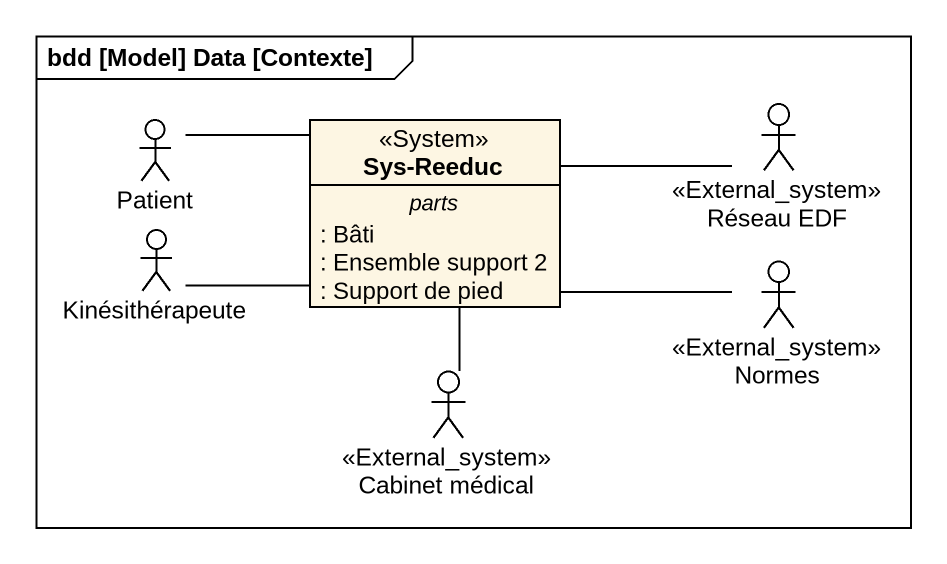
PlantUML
@startuml
mainframe bdd [Model] Data [Contexte]
allowmixing
hide circle
hide empty members
actor Patient
class "Sys-Reeduc" as Sys_Reeduc <<System>> {
  -- parts --
  : Bâti
  : Ensemble support 2
  : Support de pied
}
actor "Réseau EDF" as Réseau_EDF <<External_system>>
actor Kinésithérapeute
actor Normes <<External_system>>
actor "Cabinet médical" as Cabinet_médical <<External_system>>
Patient -right- Sys_Reeduc
Réseau_EDF -left- Sys_Reeduc
Kinésithérapeute -right- Sys_Reeduc
Normes -left- Sys_Reeduc
Cabinet_médical -up- Sys_Reeduc
@enduml
